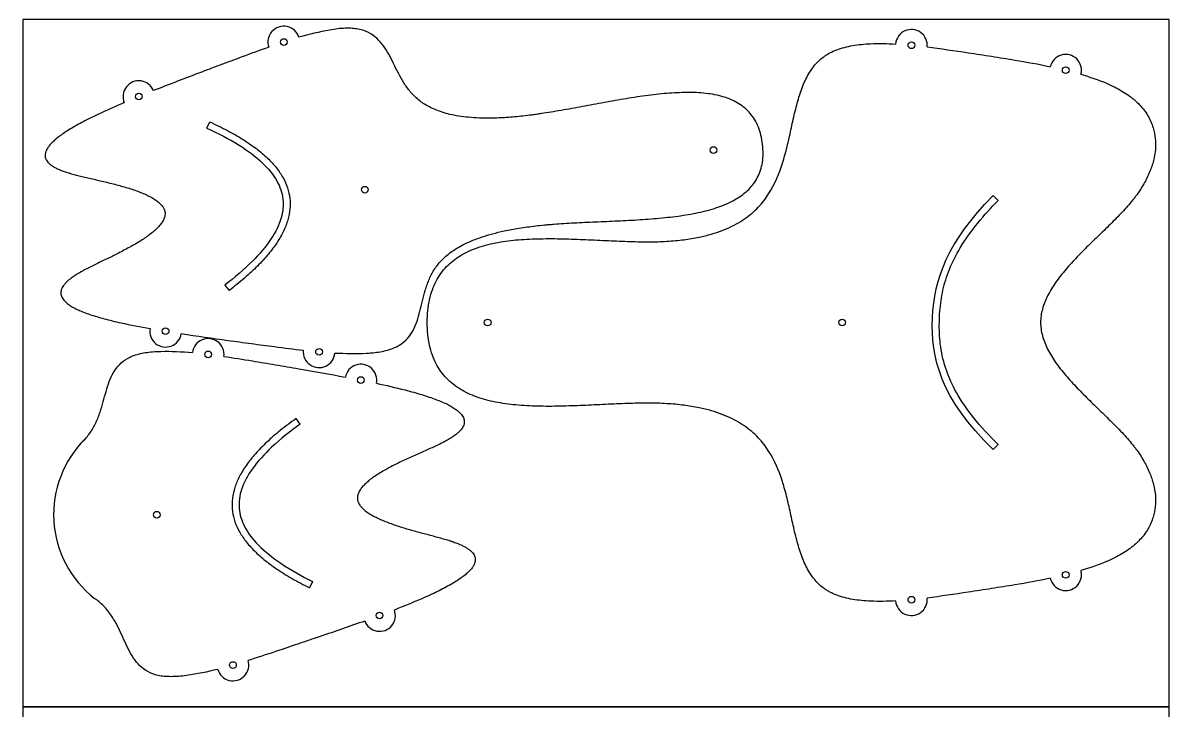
# Model space of a CAD drawing. Header units: inches. Extents: x 132 to 1257, y -131 to 658.
# Drawn here: x 750.9 to 850.9, y 49.1 to 109.1 of the extents above; entities that cross this region are included whole.
import ezdxf

# ---------------------------------------------------------------- set-up
doc = ezdxf.new("R2010")
doc.units = ezdxf.units.IN
doc.header["$MEASUREMENT"] = 0
doc.layers.add('Default', color=7, linetype='Continuous', true_color=0x000000)

msp = doc.modelspace()

# ---------------------------------------------------------------- linework, layer by layer
for p, q in [((766.98, 99.94), (767.23, 100.49)), ((836.02, 93.64), (835.58, 94.07)), ((768.54, 86.24), (768.91, 85.76)), ((775.11, 74.09), (774.75, 74.59)), ((836.01, 72.33), (835.58, 71.89)), ((776.2, 60.35), (775.93, 59.81))]:
    msp.add_line(p, q)
for centre in [(773.68, 107.46), (828.44, 107.18), (841.9, 105), (761.04, 102.7), (811.18, 98.03), (780.76, 94.57), (791.47, 82.98), (822.4, 82.98), (763.37, 82.21), (767.09, 80.19), (776.76, 80.42), (780.41, 77.95), (762.61, 66.19), (841.9, 60.95), (828.44, 58.77), (782.04, 57.39), (769.25, 53.07)]:
    msp.add_circle(centre, 0.291)
for centre, radius, start, end in [((773.68, 107.46), 1.38, 17.8755, 198.6862), ((828.44, 107.18), 1.38, 353.7838, 175.5067), ((841.9, 105), 1.38, 345.1026, 167.1169), ((761.04, 102.7), 1.38, 22.0212, 202.6569), ((763.37, 82.21), 1.38, 170.3337, 350.9686), ((767.09, 80.19), 1.38, 352.3528, 173.1635), ((776.76, 80.42), 1.38, 174.3036, 355.1183), ((780.41, 77.95), 1.38, 348.3821, 169.0178), ((762.9, 66.21), 9.3, 134.6814, 232.0016), ((841.9, 60.95), 1.38, 192.8831, 14.8954), ((828.44, 58.77), 1.38, 184.4924, 6.2162), ((782.04, 57.39), 1.38, 200.0704, 20.7052), ((769.25, 53.07), 1.38, 195.9207, 16.7353)]:
    msp.add_arc(centre, radius, start, end)
for points, knots in [([(778.13, 80.31), (779.07, 80.27), (779.98, 80.24), (781.14, 80.31), (781.38, 80.33), (781.83, 80.38), (782.04, 80.41), (782.45, 80.49), (782.65, 80.54), (783.01, 80.65), (783.18, 80.71), (783.5, 80.85), (783.64, 80.92), (784.04, 81.17), (784.27, 81.36), (784.67, 81.8), (784.83, 82.04), (785.1, 82.54), (785.21, 82.82), (785.41, 83.37), (785.49, 83.67), (785.64, 84.26), (785.71, 84.56), (785.85, 85.17), (785.93, 85.48), (786.07, 85.93), (786.11, 86.08), (786.22, 86.38), (786.28, 86.53), (786.46, 86.98), (786.61, 87.27), (786.97, 87.85), (787.18, 88.12), (787.55, 88.51), (787.69, 88.64), (787.98, 88.89), (788.13, 89.02), (788.47, 89.26), (788.66, 89.38), (789.05, 89.61), (789.25, 89.73), (789.7, 89.95), (789.94, 90.05), (790.45, 90.26), (790.71, 90.36), (791.29, 90.55), (791.59, 90.64), (792.23, 90.81), (792.57, 90.89), (793.34, 91.06), (793.77, 91.14), (794.68, 91.29), (795.16, 91.35), (795.9, 91.44), (796.16, 91.47), (796.49, 91.5), (796.56, 91.5), (796.69, 91.52), (796.76, 91.52), (796.97, 91.54), (797.11, 91.55), (797.54, 91.59), (797.82, 91.61), (798.41, 91.64), (798.71, 91.66), (799.63, 91.71), (800.26, 91.74), (801.52, 91.79), (802.17, 91.82), (803.46, 91.88), (804.12, 91.91), (805.4, 92), (806.05, 92.05), (807.3, 92.17), (807.93, 92.24), (808.83, 92.38), (809.12, 92.43), (809.7, 92.54), (809.98, 92.6), (810.53, 92.73), (810.8, 92.8), (811.32, 92.96), (811.57, 93.04), (812.06, 93.22), (812.29, 93.32), (812.74, 93.53), (812.96, 93.64), (813.55, 94), (813.92, 94.28), (814.56, 94.91), (814.82, 95.26), (815.12, 95.85), (815.21, 96.06), (815.35, 96.5), (815.4, 96.72), (815.48, 97.2), (815.5, 97.45), (815.5, 97.98), (815.49, 98.25), (815.46, 98.52), (815.43, 98.79), (815.38, 99.06), (815.26, 99.57), (815.18, 99.81), (815, 100.26), (814.89, 100.47), (814.66, 100.86), (814.53, 101.05), (814.1, 101.55), (813.77, 101.84), (813.01, 102.31), (812.59, 102.5), (811.92, 102.71), (811.69, 102.77), (811.2, 102.88), (810.95, 102.92), (810.44, 102.99), (810.17, 103.01), (809.63, 103.05), (809.36, 103.06), (808.79, 103.06), (808.5, 103.05), (807.92, 103.03), (807.62, 103.02), (806.7, 102.95), (806.08, 102.88), (804.83, 102.72), (804.19, 102.62), (802.92, 102.41), (802.27, 102.3), (801, 102.06), (800.37, 101.95), (799.12, 101.71), (798.5, 101.6), (797.59, 101.44), (797.3, 101.39), (796.72, 101.3), (796.43, 101.25), (796.01, 101.19), (795.87, 101.17), (795.66, 101.14), (795.6, 101.13), (795.46, 101.11), (795.39, 101.1), (795.07, 101.06), (794.81, 101.03), (794.06, 100.94), (793.58, 100.9), (792.66, 100.84), (792.22, 100.82), (791.44, 100.81), (791.09, 100.81), (790.43, 100.84), (790.11, 100.86), (789.51, 100.92), (789.23, 100.95), (788.69, 101.04), (788.43, 101.09), (787.95, 101.2), (787.72, 101.26), (787.29, 101.4), (787.08, 101.48), (786.7, 101.64), (786.52, 101.73), (786.17, 101.91), (786.01, 102), (785.57, 102.3), (785.3, 102.52), (784.82, 103), (784.61, 103.25), (784.33, 103.64), (784.24, 103.77), (784.07, 104.04), (783.99, 104.18), (783.75, 104.59), (783.61, 104.88), (783.33, 105.43), (783.19, 105.72), (782.92, 106.26), (782.77, 106.53), (782.46, 107.03), (782.29, 107.26), (781.91, 107.7), (781.7, 107.89), (781.21, 108.23), (780.95, 108.37), (780.5, 108.52), (780.35, 108.56), (780, 108.62), (779.83, 108.64), (779.45, 108.67), (779.25, 108.67), (778.83, 108.65), (778.61, 108.64), (778.16, 108.59), (777.93, 108.55), (776.78, 108.36), (775.9, 108.12), (774.99, 107.88)], [21.33734, 21.33734, 21.33734, 21.33734, 25.86095, 25.86095, 27.02438, 27.02438, 28.09497, 28.09497, 29.07168, 29.07168, 29.96221, 29.96221, 30.77301, 30.77301, 32.26005, 32.26005, 33.67371, 33.67371, 35.10456, 35.10456, 36.58431, 36.58431, 38.10189, 38.10189, 39.66047, 39.66047, 40.44524, 40.44524, 41.23472, 41.23472, 42.85027, 42.85027, 44.56784, 44.56784, 45.49247, 45.49247, 46.4829, 46.4829, 47.55512, 47.55512, 48.72533, 48.72533, 50.0096, 50.0096, 51.42365, 51.42365, 52.98276, 52.98276, 54.70176, 54.70176, 56.85303, 56.85303, 59.24778, 59.24778, 60.54348, 60.54348, 60.87797, 60.87797, 61.21672, 61.21672, 61.9065, 61.9065, 63.33145, 63.33145, 64.80953, 64.80953, 67.88586, 67.88586, 71.06953, 71.06953, 74.27208, 74.27208, 77.43257, 77.43257, 80.48213, 80.48213, 81.9524, 81.9524, 83.37362, 83.37362, 84.74077, 84.74077, 86.04799, 86.04799, 87.29671, 87.29671, 88.48906, 88.48906, 90.73331, 90.73331, 92.89607, 92.89607, 93.99383, 93.99383, 95.14388, 95.14388, 96.37453, 96.37453, 97.71236, 97.71236, 97.71236, 99.05047, 99.05047, 100.28136, 100.28136, 101.43162, 101.43162, 102.5296, 102.5296, 104.69282, 104.69282, 106.93764, 106.93764, 108.13032, 108.13032, 109.37938, 109.37938, 110.68697, 110.68697, 112.05452, 112.05452, 113.47614, 113.47614, 114.94682, 114.94682, 117.99719, 117.99719, 121.15846, 121.15846, 124.36171, 124.36171, 127.54595, 127.54595, 130.62269, 130.62269, 132.10091, 132.10091, 133.52594, 133.52594, 134.21574, 134.21574, 134.5545, 134.5545, 134.88899, 134.88899, 136.18469, 136.18469, 138.5794, 138.5794, 140.73058, 140.73058, 142.4489, 142.4489, 144.00741, 144.00741, 145.42095, 145.42095, 146.70479, 146.70479, 147.87463, 147.87463, 148.94655, 148.94655, 149.93674, 149.93674, 150.86116, 150.86116, 152.57842, 152.57842, 154.19371, 154.19371, 154.98307, 154.98307, 155.76773, 155.76773, 157.32608, 157.32608, 158.84346, 158.84346, 160.32303, 160.32303, 161.7537, 161.7537, 163.16713, 163.16713, 164.65377, 164.65377, 165.46426, 165.46426, 166.35439, 166.35439, 167.33064, 167.33064, 168.40075, 168.40075, 169.56367, 169.56367, 174.09207, 174.09207, 174.09207, 174.09207]), ([(772.37, 107.01), (771.59, 106.74), (770.79, 106.45), (769.37, 105.92), (768.73, 105.68), (767.77, 105.32), (767.45, 105.2), (766.81, 104.95), (766.48, 104.83), (764.88, 104.22), (763.59, 103.73), (762.32, 103.22)], [178.63826, 178.63826, 178.63826, 178.63826, 182.75561, 182.75561, 186.11124, 186.11124, 187.80342, 187.80342, 189.49543, 189.49543, 196.25451, 196.25451, 196.25451, 196.25451]), ([(827.06, 58.66), (826.34, 58.63), (825.61, 58.61), (824.63, 58.65), (824.36, 58.67), (823.84, 58.72), (823.58, 58.76), (823.08, 58.84), (822.83, 58.89), (822.37, 59.01), (822.14, 59.08), (821.72, 59.24), (821.52, 59.33), (821.23, 59.49), (821.14, 59.54), (820.96, 59.65), (820.87, 59.71), (820.62, 59.9), (820.46, 60.03), (820.02, 60.47), (819.77, 60.8), (819.32, 61.53), (819.13, 61.93), (818.8, 62.76), (818.66, 63.2), (818.4, 64.11), (818.28, 64.59), (818.06, 65.55), (817.96, 66.04), (817.74, 67.02), (817.63, 67.51), (817.44, 68.24), (817.37, 68.48), (817.26, 68.84), (817.23, 68.96), (817.15, 69.2), (817.11, 69.32), (816.76, 70.36), (816.35, 71.25), (815.49, 72.46), (815.17, 72.84), (814.42, 73.55), (813.99, 73.88), (813.29, 74.31), (813.04, 74.45), (812.5, 74.72), (812.22, 74.84), (811.62, 75.07), (811.3, 75.18), (810.63, 75.37), (810.28, 75.46), (809.48, 75.62), (809.04, 75.69), (808.1, 75.81), (807.6, 75.86), (806.84, 75.9), (806.57, 75.92), (806.23, 75.93), (806.16, 75.93), (806.02, 75.93), (805.95, 75.93), (805.74, 75.93), (805.6, 75.93), (805.16, 75.94), (804.87, 75.93), (804.27, 75.92), (803.96, 75.91), (803.35, 75.89), (803.03, 75.88), (802.4, 75.85), (802.07, 75.84), (801.1, 75.79), (800.44, 75.76), (799.12, 75.7), (798.46, 75.68), (797.14, 75.65), (796.48, 75.65), (795.2, 75.68), (794.56, 75.72), (793.33, 75.83), (792.73, 75.91), (791.59, 76.14), (791.04, 76.29), (790.01, 76.66), (789.53, 76.88), (788.64, 77.42), (788.24, 77.73), (787.52, 78.48), (787.22, 78.9), (786.85, 79.61), (786.74, 79.87), (786.55, 80.41), (786.47, 80.69), (786.34, 81.29), (786.29, 81.61), (786.22, 82.28), (786.2, 82.63), (786.2, 82.98), (786.2, 83.33), (786.22, 83.68), (786.29, 84.35), (786.34, 84.66), (786.47, 85.27), (786.55, 85.55), (786.74, 86.09), (786.85, 86.34), (787.22, 87.05), (787.52, 87.48), (788.24, 88.22), (788.64, 88.54), (789.53, 89.08), (790.01, 89.3), (791.04, 89.67), (791.59, 89.82), (792.73, 90.04), (793.34, 90.12), (794.56, 90.24), (795.2, 90.27), (796.48, 90.3), (797.14, 90.3), (798.46, 90.28), (799.13, 90.25), (800.44, 90.2), (801.1, 90.17), (802.08, 90.12), (802.4, 90.11), (803.03, 90.08), (803.35, 90.07), (803.97, 90.04), (804.27, 90.04), (804.87, 90.02), (805.17, 90.02), (805.6, 90.02), (805.75, 90.02), (805.96, 90.03), (806.03, 90.03), (806.17, 90.03), (806.24, 90.03), (806.57, 90.04), (806.84, 90.05), (807.6, 90.1), (808.1, 90.14), (809.04, 90.26), (809.48, 90.34), (810.28, 90.5), (810.63, 90.59), (811.3, 90.78), (811.62, 90.89), (812.22, 91.12), (812.51, 91.24), (813.04, 91.51), (813.3, 91.65), (814, 92.08), (814.42, 92.4), (815.17, 93.12), (815.49, 93.49), (816.35, 94.71), (816.76, 95.6), (817.11, 96.64), (817.15, 96.76), (817.23, 96.99), (817.26, 97.11), (817.37, 97.47), (817.44, 97.72), (817.63, 98.45), (817.74, 98.94), (817.96, 99.92), (818.06, 100.41), (818.28, 101.37), (818.4, 101.84), (818.66, 102.75), (818.8, 103.2), (819.13, 104.03), (819.32, 104.43), (819.76, 105.15), (820.02, 105.48), (820.46, 105.92), (820.62, 106.06), (820.87, 106.24), (820.95, 106.3), (821.13, 106.41), (821.23, 106.47), (821.52, 106.62), (821.72, 106.71), (822.14, 106.87), (822.37, 106.94), (822.83, 107.06), (823.07, 107.12), (823.57, 107.2), (823.83, 107.23), (824.36, 107.29), (824.62, 107.3), (825.61, 107.35), (826.33, 107.33), (827.06, 107.29)], [22.6543, 22.6543, 22.6543, 22.6543, 25.62403, 25.62403, 26.71722, 26.71722, 27.79076, 27.79076, 28.80459, 28.80459, 29.76176, 29.76176, 30.66916, 30.66916, 31.10782, 31.10782, 31.53875, 31.53875, 32.38835, 32.38835, 34.10168, 34.10168, 35.89338, 35.89338, 37.79465, 37.79465, 39.79109, 39.79109, 41.84629, 41.84629, 43.93028, 43.93028, 44.96626, 44.96626, 45.48106, 45.48106, 45.99338, 45.99338, 50.03698, 50.03698, 52.08727, 52.08727, 54.2816, 54.2816, 55.46781, 55.46781, 56.73789, 56.73789, 58.10893, 58.10893, 59.59778, 59.59778, 61.44257, 61.44257, 63.48157, 63.48157, 64.58165, 64.58165, 64.86538, 64.86538, 65.15264, 65.15264, 65.7374, 65.7374, 66.94494, 66.94494, 68.19713, 68.19713, 69.48663, 69.48663, 70.80583, 70.80583, 73.50246, 73.50246, 76.21779, 76.21779, 78.89772, 78.89772, 81.48899, 81.48899, 83.94866, 83.94866, 86.25429, 86.25429, 88.41841, 88.41841, 90.50548, 90.50548, 92.63876, 92.63876, 93.76909, 93.76909, 94.97659, 94.97659, 96.28399, 96.28399, 97.71236, 97.71236, 97.71236, 99.14095, 99.14095, 100.44853, 100.44853, 101.65619, 101.65619, 102.78666, 102.78666, 104.92024, 104.92024, 107.00765, 107.00765, 109.17219, 109.17219, 111.47832, 111.47832, 113.93852, 113.93852, 116.53033, 116.53033, 119.21076, 119.21076, 121.92653, 121.92653, 124.6235, 124.6235, 125.94282, 125.94282, 127.2324, 127.2324, 128.48465, 128.48465, 129.6922, 129.6922, 130.27695, 130.27695, 130.56419, 130.56419, 130.84791, 130.84791, 131.94793, 131.94793, 133.98681, 133.98681, 135.83147, 135.83147, 137.31968, 137.31968, 138.69018, 138.69018, 139.9598, 139.9598, 141.14562, 141.14562, 143.33933, 143.33933, 145.38915, 145.38915, 149.4319, 149.4319, 149.94411, 149.94411, 150.45881, 150.45881, 151.49457, 151.49457, 153.57814, 153.57814, 155.63295, 155.63295, 157.62903, 157.62903, 159.53001, 159.53001, 161.32145, 161.32145, 163.03447, 163.03447, 163.88388, 163.88388, 164.31468, 164.31468, 164.7532, 164.7532, 165.66026, 165.66026, 166.61706, 166.61706, 167.63047, 167.63047, 168.70356, 168.70356, 169.79639, 169.79639, 172.77093, 172.77093, 172.77093, 172.77093]), ([(829.81, 107.03), (830.98, 106.89), (832.2, 106.71), (833.74, 106.48), (834.08, 106.43), (834.76, 106.32), (835.1, 106.27), (836.11, 106.11), (836.79, 106), (838.49, 105.72), (839.54, 105.53), (840.55, 105.31)], [176.52532, 176.52532, 176.52532, 176.52532, 181.50447, 181.50447, 182.91824, 182.91824, 184.3319, 184.3319, 187.13807, 187.13807, 191.45401, 191.45401, 191.45401, 191.45401]), ([(843.23, 104.65), (843.99, 104.42), (844.74, 104.17), (845.69, 103.76), (845.92, 103.65), (846.37, 103.43), (846.58, 103.31), (846.99, 103.07), (847.19, 102.95), (847.47, 102.75), (847.56, 102.68), (847.69, 102.58), (847.73, 102.55), (847.82, 102.48), (847.86, 102.44), (848.06, 102.27), (848.21, 102.13), (848.63, 101.68), (848.87, 101.36), (849.27, 100.69), (849.42, 100.34), (849.72, 99.36), (849.78, 98.74), (849.7, 97.77), (849.64, 97.44), (849.48, 96.77), (849.36, 96.44), (849.08, 95.75), (848.91, 95.41), (848.51, 94.72), (848.28, 94.37), (847.97, 93.95), (847.9, 93.86), (847.8, 93.73), (847.77, 93.69), (847.7, 93.6), (847.66, 93.56), (847.48, 93.34), (847.33, 93.16), (847.02, 92.82), (846.86, 92.64), (846.53, 92.29), (846.36, 92.12), (845.83, 91.59), (845.47, 91.23), (844.74, 90.52), (844.37, 90.17), (843.63, 89.45), (843.27, 89.08), (842.57, 88.35), (842.23, 87.98), (841.6, 87.23), (841.3, 86.86), (840.77, 86.1), (840.53, 85.71), (840.14, 84.94), (839.98, 84.55), (839.77, 83.77), (839.71, 83.38), (839.71, 82.58), (839.77, 82.19), (839.98, 81.41), (840.14, 81.02), (840.53, 80.25), (840.77, 79.86), (841.3, 79.1), (841.6, 78.72), (842.23, 77.98), (842.57, 77.61), (843.27, 76.88), (843.63, 76.51), (844.37, 75.79), (844.74, 75.43), (845.47, 74.73), (845.83, 74.37), (846.36, 73.84), (846.53, 73.67), (846.86, 73.32), (847.02, 73.14), (847.33, 72.8), (847.48, 72.62), (847.66, 72.4), (847.7, 72.36), (847.76, 72.27), (847.8, 72.23), (847.9, 72.1), (847.97, 72.01), (848.28, 71.59), (848.51, 71.24), (848.91, 70.55), (849.08, 70.21), (849.36, 69.52), (849.47, 69.19), (849.64, 68.52), (849.7, 68.19), (849.78, 67.22), (849.72, 66.6), (849.42, 65.62), (849.27, 65.27), (848.87, 64.6), (848.63, 64.28), (848.21, 63.83), (848.06, 63.69), (847.86, 63.52), (847.82, 63.48), (847.74, 63.41), (847.69, 63.38), (847.56, 63.28), (847.47, 63.21), (847.19, 63.01), (847, 62.89), (846.59, 62.65), (846.38, 62.53), (845.93, 62.31), (845.7, 62.2), (844.74, 61.79), (844, 61.54), (843.23, 61.31)], [195.22596, 195.22596, 195.22596, 195.22596, 198.45186, 198.45186, 199.50169, 199.50169, 200.50177, 200.50177, 201.45121, 201.45121, 201.90908, 201.90908, 202.13385, 202.13385, 202.35602, 202.35602, 203.22088, 203.22088, 204.86141, 204.86141, 206.43227, 206.43227, 209.03349, 209.03349, 210.40788, 210.40788, 211.87352, 211.87352, 213.45267, 213.45267, 215.16285, 215.16285, 215.61292, 215.61292, 215.84136, 215.84136, 216.07212, 216.07212, 217.01779, 217.01779, 217.99635, 217.99635, 219.00337, 219.00337, 221.07087, 221.07087, 223.19496, 223.19496, 225.30908, 225.30908, 227.36877, 227.36877, 229.33262, 229.33262, 231.17217, 231.17217, 232.88464, 232.88464, 234.51024, 234.51024, 236.13531, 236.13531, 237.84719, 237.84719, 239.68607, 239.68607, 241.64917, 241.64917, 243.70811, 243.70811, 245.82152, 245.82152, 247.94498, 247.94498, 250.01199, 250.01199, 251.01883, 251.01883, 251.99725, 251.99725, 252.94282, 252.94282, 253.17356, 253.17356, 253.40199, 253.40199, 253.85202, 253.85202, 255.56212, 255.56212, 257.14121, 257.14121, 258.60679, 258.60679, 259.98107, 259.98107, 262.58172, 262.58172, 264.15262, 264.15262, 265.79294, 265.79294, 266.65761, 266.65761, 266.87973, 266.87973, 267.10444, 267.10444, 267.5622, 267.5622, 268.5114, 268.5114, 269.51123, 269.51123, 270.56082, 270.56082, 273.79409, 273.79409, 273.79409, 273.79409]), ([(759.77, 102.17), (758.98, 101.83), (758.19, 101.48), (757.18, 101), (756.95, 100.89), (756.5, 100.67), (756.29, 100.55), (755.87, 100.33), (755.67, 100.23), (755.29, 100.01), (755.11, 99.9), (754.77, 99.7), (754.61, 99.59), (754.32, 99.39), (754.18, 99.29), (753.92, 99.09), (753.8, 98.99), (753.59, 98.8), (753.49, 98.71), (753.32, 98.52), (753.24, 98.43), (753.11, 98.26), (753.05, 98.17), (752.97, 98.01), (752.94, 97.95), (752.89, 97.81), (752.88, 97.75), (752.85, 97.55), (752.86, 97.43), (752.92, 97.25), (752.95, 97.19), (753.02, 97.08), (753.06, 97.02), (753.15, 96.91), (753.21, 96.86), (753.33, 96.75), (753.4, 96.7), (753.55, 96.6), (753.63, 96.55), (753.81, 96.45), (753.91, 96.41), (754.11, 96.31), (754.23, 96.27), (754.46, 96.18), (754.59, 96.13), (754.78, 96.07), (754.85, 96.05), (754.95, 96.02), (754.98, 96.01), (755.05, 95.99), (755.09, 95.98), (755.28, 95.92), (755.43, 95.88), (755.74, 95.8), (755.91, 95.76), (756.24, 95.68), (756.42, 95.64), (756.77, 95.56), (756.95, 95.52), (757.31, 95.44), (757.5, 95.39), (758.06, 95.26), (758.43, 95.17), (759.18, 94.98), (759.55, 94.88), (760.09, 94.72), (760.27, 94.67), (760.61, 94.55), (760.78, 94.49), (761.11, 94.37), (761.27, 94.31), (761.57, 94.18), (761.72, 94.11), (761.99, 93.97), (762.13, 93.9), (762.37, 93.76), (762.49, 93.68), (762.7, 93.53), (762.79, 93.45), (762.96, 93.29), (763.04, 93.2), (763.16, 93.03), (763.21, 92.95), (763.29, 92.77), (763.31, 92.68), (763.33, 92.49), (763.33, 92.4), (763.3, 92.21), (763.27, 92.11), (763.18, 91.92), (763.13, 91.82), (763, 91.63), (762.92, 91.53), (762.75, 91.33), (762.66, 91.23), (762.45, 91.03), (762.34, 90.94), (762.1, 90.74), (761.97, 90.64), (761.71, 90.45), (761.57, 90.35), (761.28, 90.16), (761.12, 90.06), (760.81, 89.87), (760.65, 89.78), (760.16, 89.5), (759.82, 89.32), (759.14, 88.97), (758.8, 88.79), (758.28, 88.54), (758.11, 88.46), (757.77, 88.3), (757.61, 88.22), (757.28, 88.06), (757.12, 87.98), (756.81, 87.83), (756.66, 87.75), (756.37, 87.6), (756.24, 87.53), (756.07, 87.43), (756.03, 87.41), (755.98, 87.39), (755.97, 87.38), (755.94, 87.36), (755.92, 87.35), (755.84, 87.31), (755.78, 87.27), (755.61, 87.17), (755.5, 87.1), (755.29, 86.95), (755.19, 86.89), (755.01, 86.75), (754.93, 86.68), (754.77, 86.55), (754.7, 86.48), (754.58, 86.35), (754.52, 86.28), (754.43, 86.15), (754.38, 86.09), (754.32, 85.96), (754.29, 85.9), (754.25, 85.77), (754.24, 85.71), (754.22, 85.52), (754.24, 85.39), (754.3, 85.21), (754.33, 85.15), (754.41, 85.03), (754.45, 84.97), (754.57, 84.84), (754.64, 84.77), (754.81, 84.62), (754.9, 84.55), (755.11, 84.41), (755.23, 84.34), (755.48, 84.2), (755.62, 84.14), (755.91, 84), (756.07, 83.93), (756.41, 83.8), (756.59, 83.74), (756.96, 83.61), (757.16, 83.55), (757.58, 83.42), (757.8, 83.36), (758.25, 83.24), (758.49, 83.18), (758.97, 83.06), (759.23, 83), (760.32, 82.76), (761.16, 82.6), (762.01, 82.44)], [-72.81603, -72.81603, -72.81603, -72.81603, -68.58987, -68.58987, -67.31856, -67.31856, -66.12283, -66.12283, -65.00837, -65.00837, -63.98046, -63.98046, -63.04372, -63.04372, -62.2019, -62.2019, -61.45184, -61.45184, -60.79038, -60.79038, -60.21258, -60.21258, -59.71061, -59.71061, -59.34825, -59.34825, -59.01884, -59.01884, -58.39923, -58.39923, -58.08666, -58.08666, -57.74977, -57.74977, -57.37673, -57.37673, -56.95862, -56.95862, -56.48908, -56.48908, -55.9621, -55.9621, -55.37628, -55.37628, -54.72933, -54.72933, -54.38248, -54.38248, -54.20312, -54.20312, -54.0198, -54.0198, -53.24909, -53.24909, -52.42528, -52.42528, -51.55742, -51.55742, -50.65494, -50.65494, -49.72746, -49.72746, -47.83616, -47.83616, -45.96824, -45.96824, -45.06057, -45.06057, -44.1849, -44.1849, -43.34986, -43.34986, -42.56342, -42.56342, -41.83517, -41.83517, -41.16843, -41.16843, -40.56589, -40.56589, -40.02557, -40.02557, -39.5377, -39.5377, -39.08122, -39.08122, -38.62488, -38.62488, -38.13719, -38.13719, -37.59709, -37.59709, -36.9948, -36.9948, -36.32836, -36.32836, -35.60044, -35.60044, -34.81436, -34.81436, -33.97969, -33.97969, -33.10439, -33.10439, -32.19709, -32.19709, -30.32986, -30.32986, -28.43911, -28.43911, -27.51183, -27.51183, -26.6095, -26.6095, -25.74171, -25.74171, -24.91789, -24.91789, -24.1471, -24.1471, -23.96374, -23.96374, -23.87355, -23.87355, -23.78435, -23.78435, -23.43741, -23.43741, -22.79027, -22.79027, -22.20424, -22.20424, -21.67701, -21.67701, -21.20723, -21.20723, -20.78888, -20.78888, -20.41563, -20.41563, -20.0786, -20.0786, -19.76598, -19.76598, -19.14668, -19.14668, -18.81765, -18.81765, -18.4558, -18.4558, -17.95437, -17.95437, -17.37717, -17.37717, -16.71635, -16.71635, -15.96693, -15.96693, -15.12577, -15.12577, -14.18967, -14.18967, -13.16235, -13.16235, -12.04843, -12.04843, -10.85318, -10.85318, -9.5823, -9.5823, -5.34741, -5.34741, -5.34741, -5.34741]), ([(766.98, 99.94), (767.95, 99.5), (769.66, 98.62), (771.76, 97.09), (773.12, 95.49), (773.73, 93.77), (773.53, 91.96), (772.56, 90.1), (770.85, 88.13), (769.39, 86.89), (768.54, 86.24)], [0, 0, 0, 0, 1.04918, 1.8885, 2.54701, 3.09492, 3.64283, 4.30135, 5.14066, 6.18984, 6.18984, 6.18984, 6.18984]), ([(836.01, 72.33), (835.24, 73.07), (833.91, 74.5), (831.98, 77.27), (830.98, 80.06), (830.85, 82.52), (830.92, 84.17), (831.15, 85.82), (831.73, 87.69), (833.15, 90.48), (834.77, 92.37), (836.02, 93.64)], [0, 0, 0, 0, 1.05116, 1.91855, 3.30938, 3.9266, 4.33113, 4.93405, 5.56034, 6.2507, 8.00011, 8.00011, 8.00011, 8.00011]), ([(764.73, 82), (766.09, 81.79), (767.45, 81.6), (769.15, 81.36), (769.49, 81.32), (770.17, 81.23), (770.51, 81.18), (771.53, 81.04), (772.21, 80.95), (773.71, 80.76), (774.55, 80.65), (775.38, 80.56)], [-0.8236, -0.8236, -0.8236, -0.8236, 5.92548, 5.92548, 7.61757, 7.61757, 9.30988, 9.30988, 12.66587, 12.66587, 16.79159, 16.79159, 16.79159, 16.79159]), ([(756.09, 72.54), (756.12, 72.56), (756.14, 72.59), (756.41, 72.86), (756.63, 73.12), (757.01, 73.68), (757.17, 73.96), (757.37, 74.41), (757.43, 74.55), (757.55, 74.85), (757.6, 75), (757.75, 75.45), (757.84, 75.76), (758.01, 76.36), (758.09, 76.66), (758.26, 77.25), (758.35, 77.54), (758.56, 78.09), (758.68, 78.35), (758.97, 78.85), (759.14, 79.08), (759.55, 79.51), (759.78, 79.69), (760.19, 79.92), (760.34, 79.99), (760.66, 80.12), (760.83, 80.18), (761.2, 80.27), (761.4, 80.31), (761.81, 80.38), (762.02, 80.4), (762.48, 80.44), (762.71, 80.45), (763.87, 80.48), (764.79, 80.42), (765.72, 80.35)], [66.28142, 66.28142, 66.28142, 66.28142, 66.44053, 66.44053, 68.15778, 68.15778, 69.77307, 69.77307, 70.56243, 70.56243, 71.34709, 71.34709, 72.90544, 72.90544, 74.42282, 74.42282, 75.90239, 75.90239, 77.33307, 77.33307, 78.74649, 78.74649, 80.23314, 80.23314, 81.04362, 81.04362, 81.93376, 81.93376, 82.91001, 82.91001, 83.98011, 83.98011, 85.14303, 85.14303, 89.67143, 89.67143, 89.67143, 89.67143]), ([(768.46, 80.01), (769.28, 79.89), (770.12, 79.76), (771.62, 79.51), (772.29, 79.4), (773.3, 79.22), (773.64, 79.17), (774.32, 79.05), (774.66, 78.99), (776.35, 78.7), (777.7, 78.46), (779.05, 78.21)], [178.63826, 178.63826, 178.63826, 178.63826, 182.75561, 182.75561, 186.11124, 186.11124, 187.80342, 187.80342, 189.49543, 189.49543, 196.25451, 196.25451, 196.25451, 196.25451]), ([(781.76, 77.67), (782.6, 77.49), (783.44, 77.29), (784.52, 77.02), (784.77, 76.95), (785.25, 76.81), (785.49, 76.75), (785.93, 76.61), (786.15, 76.54), (786.56, 76.4), (786.76, 76.33), (787.13, 76.19), (787.31, 76.12), (787.64, 75.98), (787.8, 75.91), (788.09, 75.76), (788.22, 75.69), (788.47, 75.54), (788.58, 75.47), (788.79, 75.32), (788.88, 75.25), (789.04, 75.1), (789.12, 75.03), (789.23, 74.89), (789.27, 74.83), (789.34, 74.7), (789.37, 74.64), (789.43, 74.46), (789.44, 74.34), (789.42, 74.15), (789.41, 74.08), (789.36, 73.96), (789.33, 73.9), (789.26, 73.77), (789.22, 73.71), (789.12, 73.58), (789.06, 73.52), (788.93, 73.39), (788.86, 73.32), (788.7, 73.19), (788.61, 73.13), (788.43, 73), (788.33, 72.93), (788.11, 72.8), (788, 72.73), (787.82, 72.63), (787.76, 72.6), (787.67, 72.55), (787.63, 72.53), (787.57, 72.5), (787.54, 72.48), (787.36, 72.39), (787.22, 72.32), (786.93, 72.19), (786.77, 72.11), (786.46, 71.97), (786.3, 71.9), (785.97, 71.75), (785.8, 71.68), (785.46, 71.53), (785.29, 71.45), (784.76, 71.21), (784.41, 71.06), (783.72, 70.73), (783.37, 70.56), (782.87, 70.29), (782.71, 70.2), (782.39, 70.03), (782.23, 69.94), (781.94, 69.75), (781.79, 69.66), (781.52, 69.48), (781.39, 69.38), (781.14, 69.19), (781.03, 69.1), (780.81, 68.91), (780.72, 68.81), (780.54, 68.62), (780.46, 68.53), (780.33, 68.34), (780.27, 68.24), (780.18, 68.05), (780.14, 67.95), (780.1, 67.76), (780.1, 67.67), (780.11, 67.48), (780.13, 67.39), (780.2, 67.21), (780.25, 67.12), (780.37, 66.95), (780.44, 66.86), (780.61, 66.7), (780.7, 66.61), (780.9, 66.45), (781.02, 66.38), (781.26, 66.22), (781.38, 66.15), (781.66, 66), (781.8, 65.93), (782.1, 65.79), (782.26, 65.72), (782.58, 65.59), (782.75, 65.52), (783.09, 65.4), (783.26, 65.33), (783.8, 65.15), (784.17, 65.04), (784.9, 64.82), (785.27, 64.72), (785.83, 64.57), (786.01, 64.53), (786.37, 64.43), (786.55, 64.38), (786.9, 64.29), (787.07, 64.24), (787.4, 64.15), (787.57, 64.11), (787.88, 64.02), (788.03, 63.97), (788.21, 63.91), (788.25, 63.9), (788.3, 63.88), (788.32, 63.87), (788.36, 63.86), (788.37, 63.86), (788.46, 63.83), (788.52, 63.8), (788.71, 63.73), (788.84, 63.69), (789.07, 63.59), (789.18, 63.54), (789.38, 63.44), (789.48, 63.39), (789.65, 63.29), (789.73, 63.23), (789.88, 63.13), (789.95, 63.08), (790.07, 62.97), (790.12, 62.91), (790.21, 62.8), (790.25, 62.74), (790.32, 62.62), (790.34, 62.57), (790.39, 62.38), (790.4, 62.26), (790.37, 62.07), (790.35, 62), (790.3, 61.87), (790.27, 61.8), (790.18, 61.65), (790.12, 61.56), (789.99, 61.39), (789.91, 61.3), (789.73, 61.13), (789.63, 61.04), (789.41, 60.85), (789.28, 60.76), (789.02, 60.57), (788.88, 60.48), (788.57, 60.28), (788.41, 60.18), (788.06, 59.99), (787.88, 59.89), (787.49, 59.68), (787.29, 59.58), (786.87, 59.38), (786.65, 59.27), (786.2, 59.06), (785.96, 58.96), (784.93, 58.51), (784.14, 58.19), (783.33, 57.87)], [-72.81603, -72.81603, -72.81603, -72.81603, -68.58987, -68.58987, -67.31856, -67.31856, -66.12283, -66.12283, -65.00837, -65.00837, -63.98046, -63.98046, -63.04372, -63.04372, -62.2019, -62.2019, -61.45184, -61.45184, -60.79038, -60.79038, -60.21258, -60.21258, -59.71061, -59.71061, -59.34825, -59.34825, -59.01884, -59.01884, -58.39923, -58.39923, -58.08666, -58.08666, -57.74977, -57.74977, -57.37673, -57.37673, -56.95862, -56.95862, -56.48908, -56.48908, -55.9621, -55.9621, -55.37628, -55.37628, -54.72933, -54.72933, -54.38248, -54.38248, -54.20312, -54.20312, -54.0198, -54.0198, -53.24909, -53.24909, -52.42528, -52.42528, -51.55742, -51.55742, -50.65494, -50.65494, -49.72746, -49.72746, -47.83616, -47.83616, -45.96824, -45.96824, -45.06057, -45.06057, -44.1849, -44.1849, -43.34986, -43.34986, -42.56342, -42.56342, -41.83517, -41.83517, -41.16843, -41.16843, -40.56589, -40.56589, -40.02557, -40.02557, -39.5377, -39.5377, -39.08122, -39.08122, -38.62488, -38.62488, -38.13719, -38.13719, -37.59709, -37.59709, -36.9948, -36.9948, -36.32836, -36.32836, -35.60044, -35.60044, -34.81436, -34.81436, -33.97969, -33.97969, -33.10439, -33.10439, -32.19709, -32.19709, -30.32986, -30.32986, -28.43911, -28.43911, -27.51183, -27.51183, -26.6095, -26.6095, -25.74171, -25.74171, -24.91789, -24.91789, -24.1471, -24.1471, -23.96374, -23.96374, -23.87355, -23.87355, -23.78435, -23.78435, -23.43741, -23.43741, -22.79027, -22.79027, -22.20424, -22.20424, -21.67701, -21.67701, -21.20723, -21.20723, -20.78888, -20.78888, -20.41563, -20.41563, -20.0786, -20.0786, -19.76598, -19.76598, -19.14668, -19.14668, -18.81765, -18.81765, -18.4558, -18.4558, -17.95437, -17.95437, -17.37717, -17.37717, -16.71635, -16.71635, -15.96693, -15.96693, -15.12577, -15.12577, -14.18967, -14.18967, -13.16235, -13.16235, -12.04843, -12.04843, -10.85318, -10.85318, -9.5823, -9.5823, -5.34741, -5.34741, -5.34741, -5.34741]), ([(775.11, 74.09), (774.24, 73.48), (772.73, 72.28), (770.96, 70.38), (769.93, 68.55), (769.66, 66.75), (770.21, 65.01), (771.52, 63.37), (773.56, 61.77), (775.24, 60.83), (776.2, 60.35)], [0, 0, 0, 0, 1.04918, 1.8885, 2.54701, 3.09492, 3.64283, 4.30135, 5.14066, 6.18984, 6.18984, 6.18984, 6.18984]), ([(840.55, 60.64), (839.54, 60.43), (838.5, 60.24), (836.79, 59.95), (836.12, 59.85), (835.1, 59.69), (834.76, 59.64), (834.08, 59.53), (833.74, 59.48), (832.2, 59.25), (830.98, 59.06), (829.81, 58.92)], [3.9716, 3.9716, 3.9716, 3.9716, 8.27916, 8.27916, 11.08553, 11.08553, 12.49933, 12.49933, 13.91327, 13.91327, 18.90023, 18.90023, 18.90023, 18.90023]), ([(767.92, 52.69), (767.01, 52.48), (766.12, 52.27), (764.97, 52.12), (764.73, 52.09), (764.28, 52.06), (764.06, 52.05), (763.64, 52.05), (763.44, 52.06), (763.07, 52.09), (762.89, 52.12), (762.55, 52.19), (762.39, 52.24), (761.95, 52.41), (761.69, 52.55), (761.22, 52.9), (761.02, 53.1), (760.65, 53.55), (760.49, 53.8), (760.19, 54.31), (760.06, 54.58), (759.8, 55.13), (759.67, 55.42), (759.41, 55.99), (759.28, 56.27), (759.06, 56.69), (758.98, 56.83), (758.82, 57.11), (758.73, 57.24), (758.46, 57.65), (758.26, 57.9), (757.8, 58.4), (757.54, 58.62), (757.23, 58.85), (757.21, 58.86), (757.18, 58.88)], [21.33734, 21.33734, 21.33734, 21.33734, 25.86095, 25.86095, 27.02438, 27.02438, 28.09497, 28.09497, 29.07168, 29.07168, 29.96221, 29.96221, 30.77301, 30.77301, 32.26005, 32.26005, 33.67371, 33.67371, 35.10456, 35.10456, 36.58431, 36.58431, 38.10189, 38.10189, 39.66047, 39.66047, 40.44524, 40.44524, 41.23472, 41.23472, 42.85027, 42.85027, 44.56784, 44.56784, 44.726, 44.726, 44.726, 44.726]), ([(780.75, 56.91), (779.45, 56.45), (778.16, 56), (776.53, 55.45), (776.21, 55.34), (775.56, 55.12), (775.23, 55.01), (774.26, 54.68), (773.61, 54.46), (772.17, 53.98), (771.37, 53.71), (770.57, 53.47)], [-0.8236, -0.8236, -0.8236, -0.8236, 5.92548, 5.92548, 7.61757, 7.61757, 9.30988, 9.30988, 12.66587, 12.66587, 16.79159, 16.79159, 16.79159, 16.79159])]:
    msp.add_open_spline(points, degree=3, knots=knots)
for points, degree in [([(767.23, 100.49), (780.35, 94.52), (768.91, 85.76)], 2), ([(835.58, 71.89), (830.96, 76.34), (829.29, 83.61), (831.57, 89.97), (835.58, 94.07)], 3), ([(774.75, 74.59), (763.02, 66.22), (775.93, 59.81)], 2)]:
    msp.add_open_spline(points, degree=degree)
at = {"layer": 'Default'}
for points in [[(850.92, 49.43), (850.92, 109.43), (750.92, 109.43), (750.92, 49.43)], [(850.92, -10.57), (850.92, 49.43), (750.92, 49.43), (750.92, -10.57)]]:
    msp.add_lwpolyline(points, close=True, dxfattribs=at)

doc.saveas('drawing.dxf')
